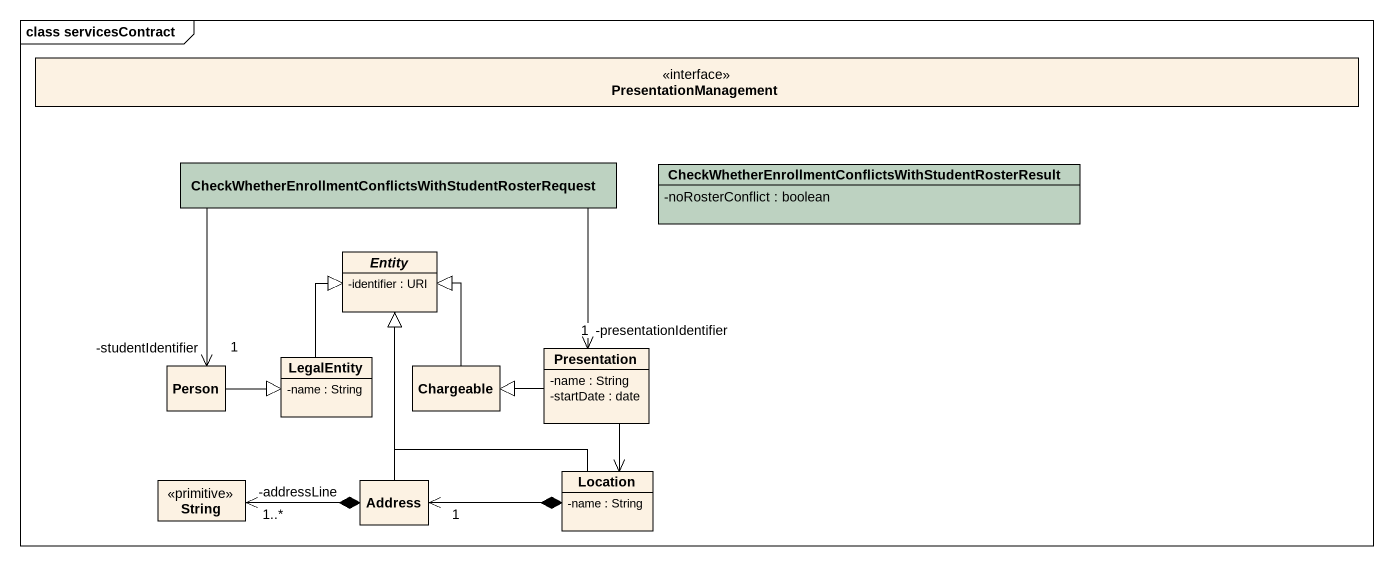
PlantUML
@startuml
mainframe class servicesContract
hide circle
hide empty members
skinparam classAttributeIconSize 0
interface PresentationManagement
class "CheckWhetherEnrollmentConflictsWithStudentRosterRequest" as CheckWhetherEnrollmentConfli #BDD2C1
class "CheckWhetherEnrollmentConflictsWithStudentRosterResult" as CheckWhetherEnrollmentConfli_2 #BDD2C1 {
  -noRosterConflict : boolean
}
abstract class "Entity" as Entity_ {
  -identifier : URI
}
class LegalEntity {
  -name : String
}
class Presentation {
  -name : String
  -startDate : date
}
class "Person" as Person_
class Chargeable
class Location {
  -name : String
}
class String <<primitive>>
class Address
CheckWhetherEnrollmentConfli --> "1\n-presentationIdentifier" Presentation
CheckWhetherEnrollmentConfli --> "1\n-studentIdentifier" Person_
LegalEntity -up-|> Entity_
Presentation -left-|> Chargeable
Presentation --> Location
Person_ -right-|> LegalEntity
Chargeable -up-|> Entity_
Location -up-|> Entity_
Location *-left-> "1" Address
Address -up-|> Entity_
Address *-left-> "-addressLine\n1..*" String
@enduml
